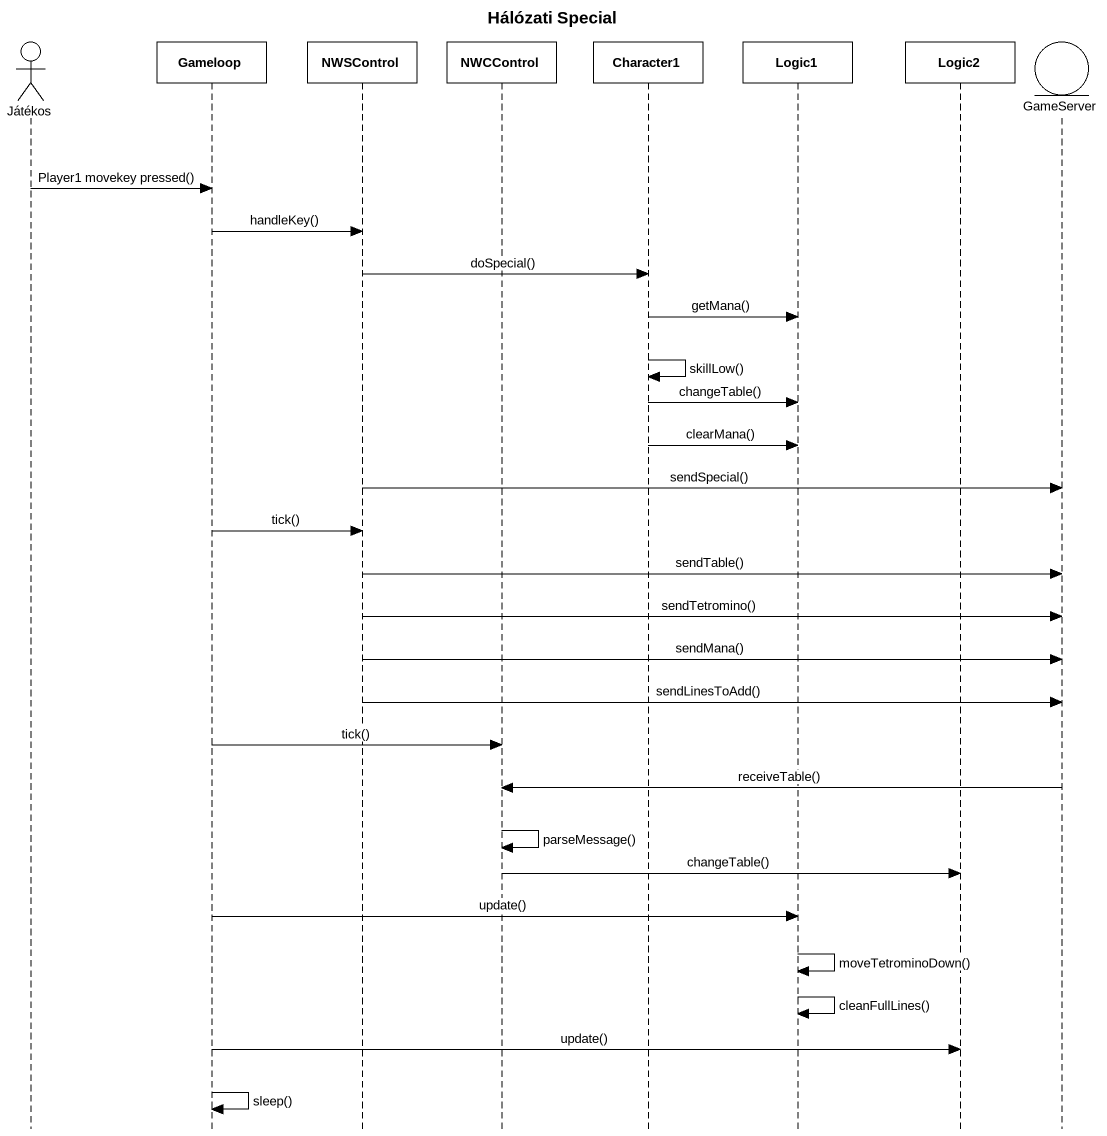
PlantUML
@startuml
title Hálózati Special
hide footbox
actor Játékos
participant Gameloop
participant NWSControl
participant NWCControl
participant Character1
participant Logic1
participant Logic2
entity GameServer

Játékos -> Gameloop : Player1 movekey pressed()
Gameloop -> NWSControl : handleKey()
NWSControl -> Character1 : doSpecial()
Character1 -> Logic1 : getMana()
Character1 -> Character1 : skillLow()
Character1 -> Logic1 : changeTable()
Character1 -> Logic1 : clearMana()
NWSControl -> GameServer : sendSpecial()
Gameloop -> NWSControl : tick()
NWSControl -> GameServer : sendTable()
NWSControl -> GameServer : sendTetromino()
NWSControl -> GameServer : sendMana()
NWSControl -> GameServer : sendLinesToAdd()
Gameloop -> NWCControl : tick()
GameServer -> NWCControl : receiveTable()
NWCControl -> NWCControl : parseMessage()
NWCControl -> Logic2 : changeTable()
Gameloop -> Logic1 : update()
Logic1 -> Logic1 : moveTetrominoDown()
Logic1 -> Logic1 : cleanFullLines()
Gameloop -> Logic2 : update()
Gameloop -> Gameloop : sleep()
@enduml
